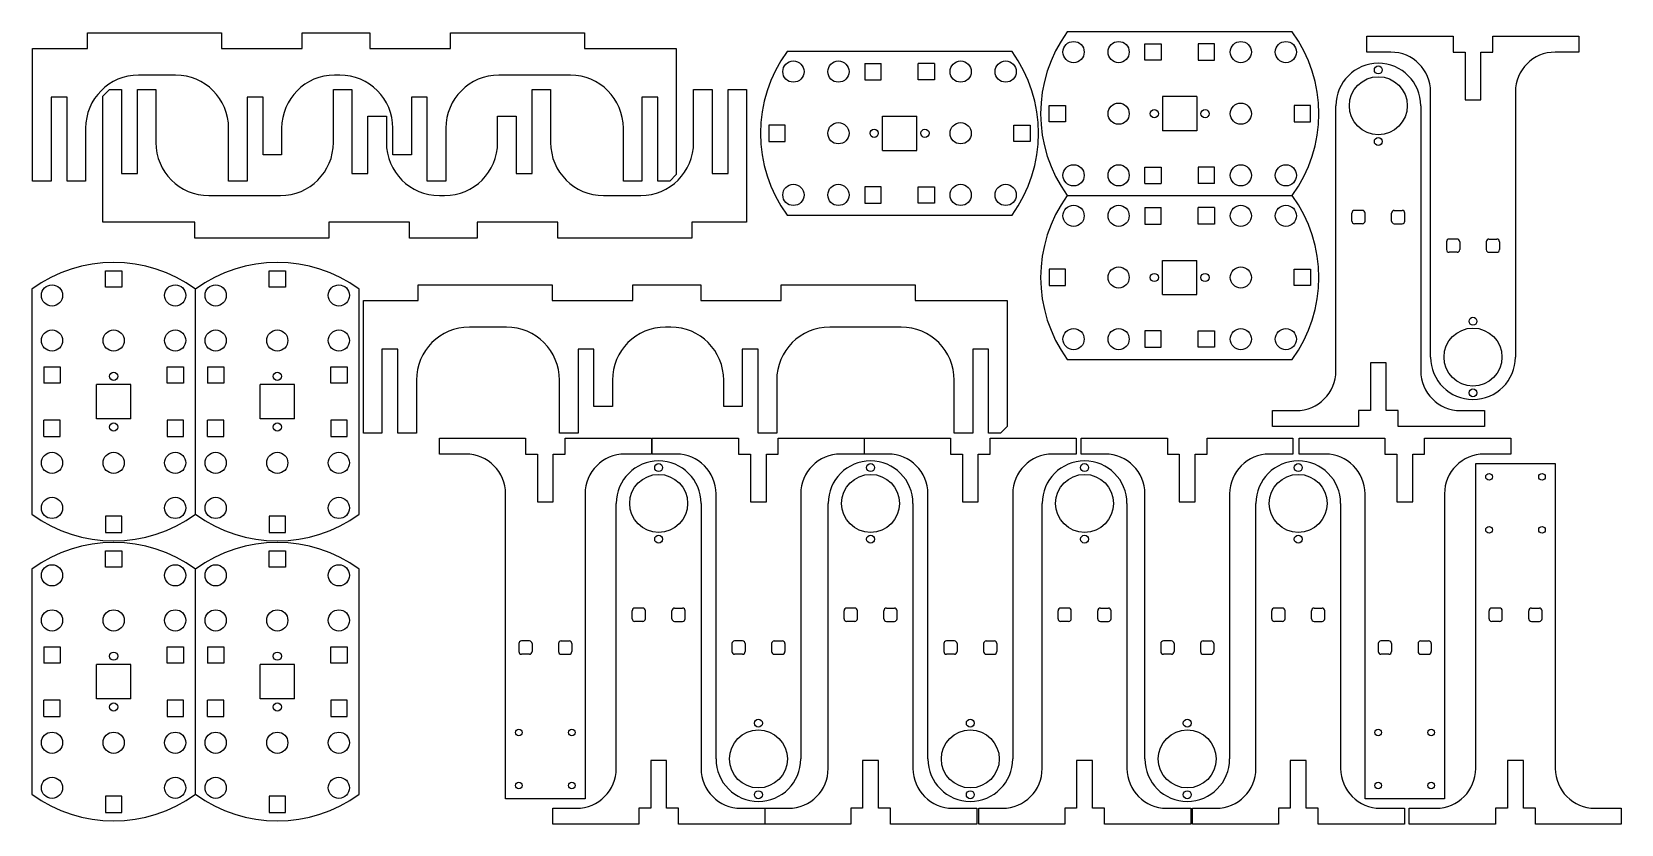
# Model space of a CAD drawing. Extents: x 234 to 834, y -721 to -422.
import ezdxf

# ---------------------------------------------------------------- set-up
doc = ezdxf.new("R2010")
doc.units = 0
doc.layers.add('MODELSKETCH_VISIBLE', color=7, linetype='CONTINUOUS')

msp = doc.modelspace()

# ---------------------------------------------------------------- linework, layer by layer
at = {"layer": 'MODELSKETCH_VISIBLE'}
for p, q in [((255.47, -428.34), (255.47, -422.34)), ((255.47, -422.34), (306.07, -422.34)), ((306.07, -422.34), (306.07, -428.34)), ((336.47, -422.34), (362.07, -422.34)), ((336.47, -428.34), (336.47, -422.34)), ((362.07, -422.34), (362.07, -428.34)), ((392.47, -422.34), (443.07, -422.34)), ((392.47, -428.34), (392.47, -422.34)), ((443.07, -422.34), (443.07, -428.34)), ((710.25, -421.99), (625.35, -421.99)), ((738.41, -423.66), (771.01, -423.66)), ((738.41, -429.66), (738.41, -423.66)), ((771.01, -423.66), (771.01, -429.66)), ((786.01, -423.66), (818.41, -423.66)), ((786.01, -429.66), (786.01, -423.66)), ((818.41, -423.66), (818.41, -429.66)), ((234.77, -428.34), (255.47, -428.34)), ((234.77, -478.34), (234.77, -428.34)), ((306.07, -428.34), (336.47, -428.34)), ((362.07, -428.34), (392.47, -428.34)), ((443.07, -428.34), (477.77, -428.34)), ((477.77, -428.34), (477.77, -475.84)), ((604.49, -429.36), (519.58, -429.36)), ((654.64, -426.54), (660.8, -426.54)), ((654.64, -432.71), (654.64, -426.54)), ((660.8, -426.54), (660.8, -432.71)), ((674.8, -426.54), (674.8, -432.71)), ((680.97, -426.54), (674.8, -426.54)), ((680.97, -432.71), (680.97, -426.54)), ((747.51, -429.66), (738.41, -429.66)), ((771.01, -429.66), (775.51, -429.66)), ((775.51, -429.66), (775.51, -447.66)), ((781.51, -429.66), (786.01, -429.66)), ((781.51, -447.66), (781.51, -429.66)), ((818.41, -429.66), (809.51, -429.66)), ((548.87, -433.91), (555.04, -433.91)), ((548.87, -433.91), (548.87, -440.08)), ((555.04, -440.08), (555.04, -433.91)), ((569.04, -440.08), (569.04, -433.91)), ((575.2, -433.91), (569.04, -433.91)), ((575.2, -433.91), (575.2, -440.08)), ((660.8, -432.71), (654.64, -432.71)), ((674.8, -432.71), (680.97, -432.71)), ((261.31, -446.27), (263.81, -443.77)), ((263.81, -443.77), (268.31, -443.77)), ((268.31, -443.77), (268.31, -475.47)), ((274.31, -443.77), (281.31, -443.77)), ((274.31, -475.47), (274.31, -443.77)), ((288.77, -438.34), (274.77, -438.34)), ((281.31, -443.77), (281.31, -463.77)), ((348.31, -443.77), (355.31, -443.77)), ((348.31, -463.77), (348.31, -443.77)), ((350.77, -438.34), (348.77, -438.34)), ((355.31, -443.77), (355.31, -475.47)), ((437.77, -438.34), (410.77, -438.34)), ((423.31, -443.77), (430.31, -443.77)), ((423.31, -475.47), (423.31, -443.77)), ((430.31, -443.77), (430.31, -463.77)), ((484.31, -443.77), (491.31, -443.77)), ((484.31, -463.77), (484.31, -443.77)), ((491.31, -443.77), (491.31, -475.47)), ((497.31, -443.77), (504.31, -443.77)), ((497.31, -475.47), (497.31, -443.77)), ((504.31, -443.77), (504.31, -493.77)), ((548.87, -440.08), (555.04, -440.08)), ((575.2, -440.08), (569.04, -440.08)), ((241.77, -446.64), (241.77, -478.34)), ((247.77, -446.64), (241.77, -446.64)), ((247.77, -478.34), (247.77, -446.64)), ((261.31, -493.77), (261.31, -446.27)), ((315.77, -446.64), (315.77, -478.34)), ((321.77, -446.64), (315.77, -446.64)), ((321.77, -468.34), (321.77, -446.64)), ((383.77, -446.64), (377.77, -446.64)), ((377.77, -446.64), (377.77, -468.34)), ((383.77, -478.34), (383.77, -446.64)), ((464.77, -446.64), (464.77, -478.34)), ((470.77, -446.64), (464.77, -446.64)), ((470.77, -478.34), (470.77, -446.64)), ((618.47, -449.8), (624.64, -449.8)), ((618.47, -455.96), (618.47, -449.8)), ((624.64, -449.8), (624.64, -455.96)), ((674.27, -446.41), (661.33, -446.41)), ((661.33, -446.41), (661.33, -459.35)), ((674.27, -446.41), (674.27, -459.35)), ((717.13, -449.8), (710.97, -449.8)), ((710.97, -449.8), (710.97, -455.96)), ((717.13, -455.96), (717.13, -449.8)), ((726.77, -549.86), (726.77, -449.86)), ((758.77, -449.86), (758.77, -549.86)), ((762.51, -544.66), (762.51, -444.66)), ((775.51, -447.66), (781.51, -447.66)), ((794.51, -444.66), (794.51, -544.66)), ((361.31, -453.77), (368.31, -453.77)), ((361.31, -475.47), (361.31, -453.77)), ((368.31, -453.77), (368.31, -463.77)), ((410.31, -453.77), (417.31, -453.77)), ((410.31, -463.77), (410.31, -453.77)), ((417.31, -453.77), (417.31, -475.47)), ((555.56, -453.78), (568.51, -453.78)), ((555.56, -466.72), (555.56, -453.78)), ((568.51, -466.72), (568.51, -453.78)), ((624.64, -455.96), (618.47, -455.96)), ((710.97, -455.96), (717.13, -455.96)), ((254.77, -458.34), (254.77, -478.34)), ((308.77, -478.34), (308.77, -458.34)), ((328.77, -458.34), (328.77, -468.34)), ((370.77, -468.34), (370.77, -458.34)), ((390.77, -458.34), (390.77, -478.34)), ((457.77, -478.34), (457.77, -458.34)), ((518.87, -457.17), (512.71, -457.17)), ((512.71, -457.17), (512.71, -463.33)), ((518.87, -463.33), (518.87, -457.17)), ((605.2, -463.33), (605.2, -457.17)), ((605.2, -457.17), (611.36, -457.17)), ((611.36, -457.17), (611.36, -463.33)), ((674.27, -459.35), (661.33, -459.35)), ((512.71, -463.33), (518.87, -463.33)), ((555.56, -466.72), (568.51, -466.72)), ((611.36, -463.33), (605.2, -463.33)), ((328.77, -468.34), (321.77, -468.34)), ((377.77, -468.34), (370.77, -468.34)), ((654.64, -473.05), (660.8, -473.05)), ((654.64, -479.22), (654.64, -473.05)), ((660.8, -473.05), (660.8, -479.22)), ((680.97, -473.05), (674.8, -473.05)), ((674.8, -473.05), (674.8, -479.22)), ((680.97, -479.22), (680.97, -473.05)), ((241.77, -478.34), (234.77, -478.34)), ((254.77, -478.34), (247.77, -478.34)), ((268.31, -475.47), (274.31, -475.47)), ((315.77, -478.34), (308.77, -478.34)), ((355.31, -475.47), (361.31, -475.47)), ((390.77, -478.34), (383.77, -478.34)), ((417.31, -475.47), (423.31, -475.47)), ((464.77, -478.34), (457.77, -478.34)), ((475.27, -478.34), (470.77, -478.34)), ((477.77, -475.84), (475.27, -478.34)), ((491.31, -475.47), (497.31, -475.47)), ((654.64, -479.22), (660.8, -479.22)), ((680.97, -479.22), (674.8, -479.22)), ((301.31, -483.77), (328.31, -483.77)), ((388.31, -483.77), (390.31, -483.77)), ((450.31, -483.77), (464.31, -483.77)), ((555.04, -480.42), (548.87, -480.42)), ((548.87, -480.42), (548.87, -486.59)), ((555.04, -486.59), (555.04, -480.42)), ((569.04, -480.42), (575.2, -480.42)), ((569.04, -486.59), (569.04, -480.42)), ((575.2, -480.42), (575.2, -486.59)), ((625.35, -483.77), (710.25, -483.77)), ((519.58, -491.14), (604.49, -491.14)), ((548.87, -486.59), (555.04, -486.59)), ((575.2, -486.59), (569.04, -486.59)), ((654.64, -488.32), (654.64, -494.49)), ((654.64, -488.32), (660.8, -488.32)), ((660.8, -494.49), (660.8, -488.32)), ((680.97, -488.32), (674.8, -488.32)), ((674.8, -494.49), (674.8, -488.32)), ((680.97, -488.32), (680.97, -494.49)), ((732.77, -493.36), (732.77, -490.36)), ((736.77, -489.36), (733.77, -489.36)), ((737.77, -493.36), (737.77, -490.36)), ((747.77, -493.36), (747.77, -490.36)), ((748.77, -489.36), (751.77, -489.36)), ((752.77, -493.36), (752.77, -490.36)), ((296.01, -493.77), (261.31, -493.77)), ((296.01, -499.77), (296.01, -493.77)), ((346.61, -493.77), (346.61, -499.77)), ((377.01, -493.77), (346.61, -493.77)), ((377.01, -499.77), (377.01, -493.77)), ((402.61, -493.77), (402.61, -499.77)), ((433.01, -493.77), (402.61, -493.77)), ((433.01, -499.77), (433.01, -493.77)), ((483.61, -493.77), (483.61, -499.77)), ((504.31, -493.77), (483.61, -493.77)), ((654.64, -494.49), (660.8, -494.49)), ((680.97, -494.49), (674.8, -494.49)), ((736.77, -494.36), (733.77, -494.36)), ((748.77, -494.36), (751.77, -494.36)), ((346.61, -499.77), (296.01, -499.77)), ((402.61, -499.77), (377.01, -499.77)), ((483.61, -499.77), (433.01, -499.77)), ((768.51, -501.16), (768.51, -504.16)), ((772.51, -500.16), (769.51, -500.16)), ((773.51, -501.16), (773.51, -504.16)), ((783.51, -501.16), (783.51, -504.16)), ((784.51, -500.16), (787.51, -500.16)), ((788.51, -501.16), (788.51, -504.16)), ((661.33, -508.19), (674.27, -508.19)), ((661.33, -521.13), (661.33, -508.19)), ((674.27, -521.13), (674.27, -508.19)), ((772.51, -505.16), (769.51, -505.16)), ((784.51, -505.16), (787.51, -505.16)), ((262.27, -518.34), (262.27, -512.18)), ((262.27, -512.18), (268.43, -512.18)), ((268.43, -512.18), (268.43, -518.34)), ((324.04, -512.18), (330.21, -512.18)), ((324.04, -518.34), (324.04, -512.18)), ((330.21, -512.18), (330.21, -518.34)), ((624.64, -511.58), (618.47, -511.58)), ((618.47, -511.58), (618.47, -517.74)), ((624.64, -517.74), (624.64, -511.58)), ((710.97, -511.58), (717.13, -511.58)), ((710.97, -517.74), (710.97, -511.58)), ((717.13, -511.58), (717.13, -517.74)), ((234.46, -519.05), (234.46, -603.95)), ((268.43, -518.34), (262.27, -518.34)), ((296.24, -603.95), (296.24, -519.05)), ((330.21, -518.34), (324.04, -518.34)), ((358.02, -603.95), (358.02, -519.05)), ((380.36, -523.38), (380.36, -517.38)), ((380.36, -517.38), (430.96, -517.38)), ((430.96, -517.38), (430.96, -523.38)), ((461.36, -517.38), (486.96, -517.38)), ((461.36, -523.38), (461.36, -517.38)), ((486.96, -517.38), (486.96, -523.38)), ((517.36, -517.38), (567.96, -517.38)), ((517.36, -523.38), (517.36, -517.38)), ((567.96, -517.38), (567.96, -523.38)), ((618.47, -517.74), (624.64, -517.74)), ((661.33, -521.13), (674.27, -521.13)), ((717.13, -517.74), (710.97, -517.74)), ((359.66, -523.38), (380.36, -523.38)), ((359.66, -573.38), (359.66, -523.38)), ((430.96, -523.38), (461.36, -523.38)), ((486.96, -523.38), (517.36, -523.38)), ((567.96, -523.38), (602.66, -523.38)), ((602.66, -523.38), (602.66, -570.88)), ((413.66, -533.38), (399.66, -533.38)), ((475.66, -533.38), (473.66, -533.38)), ((562.66, -533.38), (535.66, -533.38)), ((654.64, -534.83), (654.64, -541)), ((660.8, -534.83), (654.64, -534.83)), ((660.8, -541), (660.8, -534.83)), ((674.8, -541), (674.8, -534.83)), ((674.8, -534.83), (680.97, -534.83)), ((680.97, -534.83), (680.97, -541)), ((366.66, -541.68), (366.66, -573.38)), ((372.66, -541.68), (366.66, -541.68)), ((372.66, -573.38), (372.66, -541.68)), ((440.66, -541.68), (440.66, -573.38)), ((446.66, -541.68), (440.66, -541.68)), ((446.66, -563.38), (446.66, -541.68)), ((502.66, -541.68), (502.66, -563.38)), ((508.66, -541.68), (502.66, -541.68)), ((508.66, -573.38), (508.66, -541.68)), ((589.66, -541.68), (589.66, -573.38)), ((595.66, -541.68), (589.66, -541.68)), ((595.66, -573.38), (595.66, -541.68)), ((625.35, -545.55), (710.25, -545.55)), ((654.64, -541), (660.8, -541)), ((680.97, -541), (674.8, -541)), ((239.01, -548.34), (239.01, -554.5)), ((239.01, -548.34), (245.18, -548.34)), ((245.18, -548.34), (245.18, -554.5)), ((285.52, -548.34), (291.69, -548.34)), ((285.52, -554.5), (285.52, -548.34)), ((291.69, -548.34), (291.69, -554.5)), ((300.79, -548.34), (300.79, -554.5)), ((300.79, -548.34), (306.95, -548.34)), ((306.95, -548.34), (306.95, -554.5)), ((347.3, -554.5), (347.3, -548.34)), ((347.3, -548.34), (353.46, -548.34)), ((353.46, -548.34), (353.46, -554.5)), ((745.77, -546.86), (739.77, -546.86)), ((739.77, -546.86), (739.77, -564.86)), ((745.77, -564.86), (745.77, -546.86)), ((245.18, -554.5), (239.01, -554.5)), ((271.82, -555.03), (258.88, -555.03)), ((258.88, -567.97), (258.88, -555.03)), ((271.82, -567.97), (271.82, -555.03)), ((291.69, -554.5), (285.52, -554.5)), ((306.95, -554.5), (300.79, -554.5)), ((333.6, -555.03), (320.66, -555.03)), ((320.66, -567.97), (320.66, -555.03)), ((333.6, -567.97), (333.6, -555.03)), ((353.46, -554.5), (347.3, -554.5)), ((379.66, -553.38), (379.66, -573.38)), ((433.66, -573.38), (433.66, -553.38)), ((453.66, -553.38), (453.66, -563.38)), ((495.66, -563.38), (495.66, -553.38)), ((515.66, -553.38), (515.66, -573.38)), ((582.66, -573.38), (582.66, -553.38)), ((453.66, -563.38), (446.66, -563.38)), ((502.66, -563.38), (495.66, -563.38)), ((239.01, -574.67), (239.01, -568.5)), ((245.18, -568.5), (239.01, -568.5)), ((245.18, -574.67), (245.18, -568.5)), ((271.82, -567.97), (258.88, -567.97)), ((285.52, -568.5), (285.52, -574.67)), ((291.69, -568.5), (285.52, -568.5)), ((291.69, -574.67), (291.69, -568.5)), ((306.95, -568.5), (300.79, -568.5)), ((300.79, -574.67), (300.79, -568.5)), ((306.95, -574.67), (306.95, -568.5)), ((333.6, -567.97), (320.66, -567.97)), ((347.3, -568.5), (347.3, -574.67)), ((353.46, -568.5), (347.3, -568.5)), ((353.46, -574.67), (353.46, -568.5)), ((702.87, -570.86), (702.87, -564.86)), ((702.87, -564.86), (711.77, -564.86)), ((739.77, -564.86), (735.27, -564.86)), ((735.27, -564.86), (735.27, -570.86)), ((750.27, -564.86), (745.77, -564.86)), ((750.27, -570.86), (750.27, -564.86)), ((773.77, -564.86), (782.87, -564.86)), ((782.87, -564.86), (782.87, -570.86)), ((239.01, -574.67), (245.18, -574.67)), ((285.52, -574.67), (291.69, -574.67)), ((300.79, -574.67), (306.95, -574.67)), ((347.3, -574.67), (353.46, -574.67)), ((366.66, -573.38), (359.66, -573.38)), ((379.66, -573.38), (372.66, -573.38)), ((388.41, -575.26), (420.81, -575.26)), ((388.41, -581.26), (388.41, -575.26)), ((420.81, -575.26), (420.81, -581.26)), ((440.66, -573.38), (433.66, -573.38)), ((435.81, -575.26), (468.41, -575.26)), ((435.81, -581.26), (435.81, -575.26)), ((468.41, -575.26), (468.41, -581.26)), ((468.65, -575.26), (501.25, -575.26)), ((468.65, -581.26), (468.65, -575.26)), ((501.25, -575.26), (501.25, -581.26)), ((515.66, -573.38), (508.66, -573.38)), ((516.25, -575.26), (548.65, -575.26)), ((516.25, -581.26), (516.25, -575.26)), ((548.65, -575.26), (548.65, -581.26)), ((548.65, -575.26), (581.25, -575.26)), ((581.25, -575.26), (581.25, -581.26)), ((589.66, -573.38), (582.66, -573.38)), ((600.16, -573.38), (595.66, -573.38)), ((596.25, -575.26), (628.65, -575.26)), ((596.25, -581.26), (596.25, -575.26)), ((602.66, -570.88), (600.16, -573.38)), ((628.65, -575.26), (628.65, -581.26)), ((630.55, -575.26), (663.15, -575.26)), ((630.55, -581.26), (630.55, -575.26)), ((663.15, -575.26), (663.15, -581.26)), ((678.15, -575.26), (710.55, -575.26)), ((678.15, -581.26), (678.15, -575.26)), ((735.27, -570.86), (702.87, -570.86)), ((710.55, -575.26), (710.55, -581.26)), ((712.85, -575.26), (745.25, -575.26)), ((712.85, -581.26), (712.85, -575.26)), ((745.25, -575.26), (745.25, -581.26)), ((782.87, -570.86), (750.27, -570.86)), ((760.25, -575.26), (792.85, -575.26)), ((760.25, -581.26), (760.25, -575.26)), ((792.85, -575.26), (792.85, -581.26)), ((398.31, -581.26), (388.41, -581.26)), ((420.81, -581.26), (425.31, -581.26)), ((425.31, -581.26), (425.31, -599.26)), ((431.31, -581.26), (435.81, -581.26)), ((431.31, -599.26), (431.31, -581.26)), ((468.41, -581.26), (458.31, -581.26)), ((477.75, -581.26), (468.65, -581.26)), ((501.25, -581.26), (505.75, -581.26)), ((505.75, -581.26), (505.75, -599.26)), ((511.75, -581.26), (516.25, -581.26)), ((511.75, -599.26), (511.75, -581.26)), ((548.65, -581.26), (539.75, -581.26)), ((557.75, -581.26), (548.65, -581.26)), ((581.25, -581.26), (585.75, -581.26)), ((585.75, -581.26), (585.75, -599.26)), ((591.75, -581.26), (596.25, -581.26)), ((591.75, -599.26), (591.75, -581.26)), ((628.65, -581.26), (619.75, -581.26)), ((639.65, -581.26), (630.55, -581.26)), ((663.15, -581.26), (667.65, -581.26)), ((667.65, -581.26), (667.65, -599.26)), ((673.65, -581.26), (678.15, -581.26)), ((673.65, -599.26), (673.65, -581.26)), ((710.55, -581.26), (701.65, -581.26)), ((722.75, -581.26), (712.85, -581.26)), ((745.25, -581.26), (749.75, -581.26)), ((749.75, -581.26), (749.75, -599.26)), ((755.75, -581.26), (760.25, -581.26)), ((755.75, -599.26), (755.75, -581.26)), ((792.85, -581.26), (782.75, -581.26)), ((779.56, -584.86), (809.56, -584.86)), ((779.56, -699.86), (779.56, -584.86)), ((809.56, -584.86), (809.56, -699.86)), ((413.31, -711.26), (413.31, -596.26)), ((425.31, -599.26), (431.31, -599.26)), ((443.31, -596.26), (443.31, -711.26)), ((455.1, -699.86), (455.1, -599.86)), ((487.1, -599.86), (487.1, -699.86)), ((492.75, -696.26), (492.75, -596.26)), ((505.75, -599.26), (511.75, -599.26)), ((524.75, -596.26), (524.75, -696.26)), ((535.1, -699.86), (535.1, -599.86)), ((567.1, -599.86), (567.1, -699.86)), ((572.75, -696.26), (572.75, -596.26)), ((585.75, -599.26), (591.75, -599.26)), ((604.75, -596.26), (604.75, -696.26)), ((615.87, -699.86), (615.87, -599.86)), ((647.87, -599.86), (647.87, -699.86)), ((654.65, -696.26), (654.65, -596.26)), ((667.65, -599.26), (673.65, -599.26)), ((686.65, -596.26), (686.65, -696.26)), ((696.55, -699.86), (696.55, -599.86)), ((728.55, -599.86), (728.55, -699.86)), ((737.75, -711.26), (737.75, -596.26)), ((749.75, -599.26), (755.75, -599.26)), ((767.75, -596.26), (767.75, -711.26)), ((268.43, -604.67), (262.27, -604.67)), ((262.27, -604.67), (262.27, -610.83)), ((268.43, -610.83), (268.43, -604.67)), ((324.04, -604.67), (324.04, -610.83)), ((330.21, -604.67), (324.04, -604.67)), ((330.21, -610.83), (330.21, -604.67)), ((262.27, -610.83), (268.43, -610.83)), ((324.04, -610.83), (330.21, -610.83)), ((262.27, -623.91), (262.27, -617.74)), ((262.27, -617.74), (268.43, -617.74)), ((268.43, -617.74), (268.43, -623.91)), ((324.04, -617.74), (330.21, -617.74)), ((324.04, -623.91), (324.04, -617.74)), ((330.21, -617.74), (330.21, -623.91)), ((268.43, -623.91), (262.27, -623.91)), ((330.21, -623.91), (324.04, -623.91)), ((234.46, -624.62), (234.46, -709.52)), ((296.24, -709.52), (296.24, -624.62)), ((358.02, -709.52), (358.02, -624.62)), ((461.1, -643.36), (461.1, -640.36)), ((465.1, -639.36), (462.1, -639.36)), ((466.1, -643.36), (466.1, -640.36)), ((476.1, -643.36), (476.1, -640.36)), ((477.1, -639.36), (480.1, -639.36)), ((481.1, -643.36), (481.1, -640.36)), ((541.1, -643.36), (541.1, -640.36)), ((545.1, -639.36), (542.1, -639.36)), ((546.1, -643.36), (546.1, -640.36)), ((556.1, -643.36), (556.1, -640.36)), ((557.1, -639.36), (560.1, -639.36)), ((561.1, -643.36), (561.1, -640.36)), ((621.87, -643.36), (621.87, -640.36)), ((625.87, -639.36), (622.87, -639.36)), ((626.87, -643.36), (626.87, -640.36)), ((636.87, -643.36), (636.87, -640.36)), ((637.87, -639.36), (640.87, -639.36)), ((641.87, -643.36), (641.87, -640.36)), ((702.55, -643.36), (702.55, -640.36)), ((706.55, -639.36), (703.55, -639.36)), ((707.55, -643.36), (707.55, -640.36)), ((717.55, -643.36), (717.55, -640.36)), ((718.55, -639.36), (721.55, -639.36)), ((722.55, -643.36), (722.55, -640.36)), ((784.56, -643.36), (784.56, -640.36)), ((788.56, -639.36), (785.56, -639.36)), ((789.56, -643.36), (789.56, -640.36)), ((799.56, -643.36), (799.56, -640.36)), ((800.56, -639.36), (803.56, -639.36)), ((804.56, -643.36), (804.56, -640.36)), ((465.1, -644.36), (462.1, -644.36)), ((477.1, -644.36), (480.1, -644.36)), ((545.1, -644.36), (542.1, -644.36)), ((557.1, -644.36), (560.1, -644.36)), ((625.87, -644.36), (622.87, -644.36)), ((637.87, -644.36), (640.87, -644.36)), ((706.55, -644.36), (703.55, -644.36)), ((718.55, -644.36), (721.55, -644.36)), ((788.56, -644.36), (785.56, -644.36)), ((800.56, -644.36), (803.56, -644.36)), ((239.01, -653.91), (245.18, -653.91)), ((239.01, -653.91), (239.01, -660.07)), ((245.18, -653.91), (245.18, -660.07)), ((285.52, -660.07), (285.52, -653.91)), ((285.52, -653.91), (291.69, -653.91)), ((291.69, -653.91), (291.69, -660.07)), ((300.79, -653.91), (300.79, -660.07)), ((300.79, -653.91), (306.95, -653.91)), ((306.95, -653.91), (306.95, -660.07)), ((347.3, -653.91), (353.46, -653.91)), ((347.3, -660.07), (347.3, -653.91)), ((353.46, -653.91), (353.46, -660.07)), ((418.31, -652.76), (418.31, -655.76)), ((422.31, -651.76), (419.31, -651.76)), ((423.31, -652.76), (423.31, -655.76)), ((433.31, -652.76), (433.31, -655.76)), ((434.31, -651.76), (437.31, -651.76)), ((438.31, -652.76), (438.31, -655.76)), ((498.75, -652.76), (498.75, -655.76)), ((502.75, -651.76), (499.75, -651.76)), ((503.75, -652.76), (503.75, -655.76)), ((513.75, -652.76), (513.75, -655.76)), ((514.75, -651.76), (517.75, -651.76)), ((518.75, -652.76), (518.75, -655.76)), ((578.75, -652.76), (578.75, -655.76)), ((582.75, -651.76), (579.75, -651.76)), ((583.75, -652.76), (583.75, -655.76)), ((593.75, -652.76), (593.75, -655.76)), ((594.75, -651.76), (597.75, -651.76)), ((598.75, -652.76), (598.75, -655.76)), ((660.65, -652.76), (660.65, -655.76)), ((664.65, -651.76), (661.65, -651.76)), ((665.65, -652.76), (665.65, -655.76)), ((675.65, -652.76), (675.65, -655.76)), ((676.65, -651.76), (679.65, -651.76)), ((680.65, -652.76), (680.65, -655.76)), ((742.75, -652.76), (742.75, -655.76)), ((746.75, -651.76), (743.75, -651.76)), ((747.75, -652.76), (747.75, -655.76)), ((757.75, -652.76), (757.75, -655.76)), ((758.75, -651.76), (761.75, -651.76)), ((762.75, -652.76), (762.75, -655.76)), ((422.31, -656.76), (419.31, -656.76)), ((434.31, -656.76), (437.31, -656.76)), ((502.75, -656.76), (499.75, -656.76)), ((514.75, -656.76), (517.75, -656.76)), ((582.75, -656.76), (579.75, -656.76)), ((594.75, -656.76), (597.75, -656.76)), ((664.65, -656.76), (661.65, -656.76)), ((676.65, -656.76), (679.65, -656.76)), ((746.75, -656.76), (743.75, -656.76)), ((758.75, -656.76), (761.75, -656.76)), ((245.18, -660.07), (239.01, -660.07)), ((258.88, -673.54), (258.88, -660.6)), ((271.82, -660.6), (258.88, -660.6)), ((271.82, -673.54), (271.82, -660.6)), ((291.69, -660.07), (285.52, -660.07)), ((306.95, -660.07), (300.79, -660.07)), ((320.66, -673.54), (320.66, -660.6)), ((333.6, -660.6), (320.66, -660.6)), ((333.6, -673.54), (333.6, -660.6)), ((353.46, -660.07), (347.3, -660.07)), ((239.01, -680.24), (239.01, -674.07)), ((245.18, -674.07), (239.01, -674.07)), ((245.18, -680.24), (245.18, -674.07)), ((271.82, -673.54), (258.88, -673.54)), ((285.52, -674.07), (285.52, -680.24)), ((291.69, -674.07), (285.52, -674.07)), ((291.69, -680.24), (291.69, -674.07)), ((300.79, -680.24), (300.79, -674.07)), ((306.95, -674.07), (300.79, -674.07)), ((306.95, -680.24), (306.95, -674.07)), ((333.6, -673.54), (320.66, -673.54)), ((353.46, -674.07), (347.3, -674.07)), ((347.3, -674.07), (347.3, -680.24)), ((353.46, -680.24), (353.46, -674.07)), ((239.01, -680.24), (245.18, -680.24)), ((285.52, -680.24), (291.69, -680.24)), ((300.79, -680.24), (306.95, -680.24)), ((347.3, -680.24), (353.46, -680.24)), ((468.1, -696.86), (468.1, -714.86)), ((474.1, -696.86), (468.1, -696.86)), ((474.1, -714.86), (474.1, -696.86)), ((548.1, -696.86), (548.1, -714.86)), ((554.1, -696.86), (548.1, -696.86)), ((554.1, -714.86), (554.1, -696.86)), ((628.87, -696.86), (628.87, -714.86)), ((634.87, -696.86), (628.87, -696.86)), ((634.87, -714.86), (634.87, -696.86)), ((709.55, -696.86), (709.55, -714.86)), ((715.55, -696.86), (709.55, -696.86)), ((715.55, -714.86), (715.55, -696.86)), ((791.56, -696.86), (791.56, -714.86)), ((797.56, -696.86), (791.56, -696.86)), ((797.56, -714.86), (797.56, -696.86)), ((268.43, -710.24), (262.27, -710.24)), ((262.27, -710.24), (262.27, -716.4)), ((268.43, -716.4), (268.43, -710.24)), ((330.21, -710.24), (324.04, -710.24)), ((324.04, -710.24), (324.04, -716.4)), ((330.21, -716.4), (330.21, -710.24)), ((443.31, -711.26), (413.31, -711.26)), ((767.75, -711.26), (737.75, -711.26)), ((262.27, -716.4), (268.43, -716.4)), ((324.04, -716.4), (330.21, -716.4)), ((431.2, -714.86), (440.1, -714.86)), ((431.2, -720.86), (431.2, -714.86)), ((463.6, -714.86), (463.6, -720.86)), ((468.1, -714.86), (463.6, -714.86)), ((478.6, -714.86), (474.1, -714.86)), ((478.6, -720.86), (478.6, -714.86)), ((502.1, -714.86), (511.2, -714.86)), ((511.2, -714.86), (511.2, -720.86)), ((511.2, -714.86), (520.1, -714.86)), ((543.6, -714.86), (543.6, -720.86)), ((548.1, -714.86), (543.6, -714.86)), ((558.6, -714.86), (554.1, -714.86)), ((558.6, -720.86), (558.6, -714.86)), ((582.1, -714.86), (591.2, -714.86)), ((591.2, -714.86), (591.2, -720.86)), ((591.97, -714.86), (600.87, -714.86)), ((591.97, -720.86), (591.97, -714.86)), ((624.37, -714.86), (624.37, -720.86)), ((628.87, -714.86), (624.37, -714.86)), ((639.37, -714.86), (634.87, -714.86)), ((639.37, -720.86), (639.37, -714.86)), ((662.87, -714.86), (671.97, -714.86)), ((671.97, -714.86), (671.97, -720.86)), ((672.65, -714.86), (681.55, -714.86)), ((672.65, -720.86), (672.65, -714.86)), ((705.05, -714.86), (705.05, -720.86)), ((709.55, -714.86), (705.05, -714.86)), ((720.05, -714.86), (715.55, -714.86)), ((720.05, -720.86), (720.05, -714.86)), ((743.55, -714.86), (752.65, -714.86)), ((752.65, -714.86), (752.65, -720.86)), ((754.46, -714.86), (764.56, -714.86)), ((754.46, -720.86), (754.46, -714.86)), ((787.06, -714.86), (787.06, -720.86)), ((791.56, -714.86), (787.06, -714.86)), ((802.06, -714.86), (797.56, -714.86)), ((802.06, -720.86), (802.06, -714.86)), ((824.56, -714.86), (834.46, -714.86)), ((834.46, -714.86), (834.46, -720.86)), ((463.6, -720.86), (431.2, -720.86)), ((511.2, -720.86), (478.6, -720.86)), ((543.6, -720.86), (511.2, -720.86)), ((591.2, -720.86), (558.6, -720.86)), ((624.37, -720.86), (591.97, -720.86)), ((671.97, -720.86), (639.37, -720.86)), ((705.05, -720.86), (672.65, -720.86)), ((752.65, -720.86), (720.05, -720.86)), ((787.06, -720.86), (754.46, -720.86)), ((834.46, -720.86), (802.06, -720.86))]:
    msp.add_line(p, q, dxfattribs=at)
for centre, radius in [((627.73, -429.63), 4), ((644.73, -429.63), 4), ((690.87, -429.63), 4), ((707.87, -429.63), 4), ((521.97, -437), 4), ((538.97, -437), 4), ((585.1, -437), 4), ((602.1, -437), 4), ((742.77, -436.36), 1.5), ((742.77, -449.86), 10.93), ((644.73, -452.88), 4), ((690.87, -452.88), 4), ((658.23, -452.88), 1.55), ((677.37, -452.88), 1.55), ((538.97, -460.25), 4), ((552.46, -460.25), 1.55), ((571.61, -460.25), 1.55), ((585.1, -460.25), 4), ((742.77, -463.36), 1.5), ((627.73, -476.14), 4), ((644.73, -476.14), 4), ((690.87, -476.14), 4), ((707.87, -476.14), 4), ((521.97, -483.51), 4), ((538.97, -483.51), 4), ((585.1, -483.51), 4), ((602.1, -483.51), 4), ((627.73, -491.4), 4), ((644.73, -491.4), 4), ((690.87, -491.4), 4), ((707.87, -491.4), 4), ((644.73, -514.66), 4), ((658.23, -514.66), 1.55), ((677.37, -514.66), 1.55), ((690.87, -514.66), 4), ((242.09, -521.43), 4), ((288.6, -521.43), 4), ((303.87, -521.43), 4), ((350.38, -521.43), 4), ((627.73, -537.91), 4), ((644.73, -537.91), 4), ((690.87, -537.91), 4), ((707.87, -537.91), 4), ((778.51, -544.66), 10.93), ((778.51, -531.16), 1.5), ((242.09, -538.43), 4), ((265.35, -538.43), 4), ((288.6, -538.43), 4), ((303.87, -538.43), 4), ((327.13, -538.43), 4), ((350.38, -538.43), 4), ((265.35, -551.93), 1.55), ((327.13, -551.93), 1.55), ((778.51, -558.16), 1.5), ((265.35, -571.07), 1.55), ((327.13, -571.07), 1.55), ((242.09, -584.57), 4), ((265.35, -584.57), 4), ((288.6, -584.57), 4), ((303.87, -584.57), 4), ((327.13, -584.57), 4), ((350.38, -584.57), 4), ((471.1, -586.36), 1.5), ((551.1, -586.36), 1.5), ((631.87, -586.36), 1.5), ((712.55, -586.36), 1.5), ((471.1, -599.86), 10.93), ((551.1, -599.86), 10.93), ((631.87, -599.86), 10.93), ((712.55, -599.86), 10.93), ((784.56, -589.86), 1.25), ((804.56, -589.86), 1.25), ((242.09, -601.57), 4), ((288.6, -601.57), 4), ((303.87, -601.57), 4), ((350.38, -601.57), 4), ((471.1, -613.36), 1.5), ((551.1, -613.36), 1.5), ((631.87, -613.36), 1.5), ((712.55, -613.36), 1.5), ((784.56, -609.86), 1.25), ((804.56, -609.86), 1.25), ((242.09, -627), 4), ((288.6, -627), 4), ((303.87, -627), 4), ((350.38, -627), 4), ((242.09, -644), 4), ((265.35, -644), 4), ((288.6, -644), 4), ((303.87, -644), 4), ((327.13, -644), 4), ((350.38, -644), 4), ((265.35, -657.5), 1.55), ((327.13, -657.5), 1.55), ((265.35, -676.64), 1.55), ((327.13, -676.64), 1.55), ((508.75, -682.76), 1.5), ((588.75, -682.76), 1.5), ((670.65, -682.76), 1.5), ((242.09, -690.14), 4), ((265.35, -690.14), 4), ((288.6, -690.14), 4), ((303.87, -690.14), 4), ((327.13, -690.14), 4), ((350.38, -690.14), 4), ((418.31, -686.26), 1.25), ((438.31, -686.26), 1.25), ((508.75, -696.26), 10.93), ((588.75, -696.26), 10.93), ((670.65, -696.26), 10.93), ((742.75, -686.26), 1.25), ((762.75, -686.26), 1.25), ((242.09, -707.14), 4), ((288.6, -707.14), 4), ((303.87, -707.14), 4), ((350.38, -707.14), 4), ((418.31, -706.26), 1.25), ((438.31, -706.26), 1.25), ((742.75, -706.26), 1.25), ((762.75, -706.26), 1.25), ((508.75, -709.76), 1.5), ((588.75, -709.76), 1.5), ((670.65, -709.76), 1.5)]:
    msp.add_circle(centre, radius, dxfattribs=at)
for centre, radius, start, end in [((667.8, -452.88), 52.5, 143.95903, 216.04097), ((667.8, -452.88), 52.5, 323.95903, 36.04097), ((562.04, -460.25), 52.5, 143.95903, 216.04097), ((562.04, -460.25), 52.5, 323.95903, 36.04097), ((747.51, -444.66), 15, 0, 90), ((809.51, -444.66), 15, 90, 180), ((742.77, -449.86), 16, 0, 180), ((274.77, -458.34), 20, 90, 180), ((288.77, -458.34), 20, 0, 90), ((348.77, -458.34), 20, 90, 180), ((350.77, -458.34), 20, 0, 90), ((410.77, -458.34), 20, 90, 180), ((437.77, -458.34), 20, 0, 90), ((301.31, -463.77), 20, 180, 270), ((328.31, -463.77), 20, 270, 0), ((388.31, -463.77), 20, 180, 270), ((390.31, -463.77), 20, 270, 0), ((450.31, -463.77), 20, 180, 270), ((464.31, -463.77), 20, 270, 0), ((667.8, -514.66), 52.5, 143.95903, 216.04097), ((667.8, -514.66), 52.5, 323.95903, 36.04097), ((733.77, -490.36), 1, 90, 180), ((736.77, -490.36), 1, 0, 90), ((748.77, -490.36), 1, 90, 180), ((751.77, -490.36), 1, 0, 90), ((733.77, -493.36), 1, 180, 270), ((736.77, -493.36), 1, 270, 0), ((748.77, -493.36), 1, 180, 270), ((751.77, -493.36), 1, 270, 0), ((769.51, -501.16), 1, 90, 180), ((772.51, -501.16), 1, 0, 90), ((784.51, -501.16), 1, 90, 180), ((787.51, -501.16), 1, 0, 90), ((265.35, -561.5), 52.5, 53.95903, 126.04097), ((327.13, -561.5), 52.5, 53.95903, 126.04097), ((769.51, -504.16), 1, 180, 270), ((772.51, -504.16), 1, 270, 0), ((784.51, -504.16), 1, 180, 270), ((787.51, -504.16), 1, 270, 0), ((399.66, -553.38), 20, 90, 180), ((413.66, -553.38), 20, 0, 90), ((473.66, -553.38), 20, 90, 180), ((475.66, -553.38), 20, 0, 90), ((535.66, -553.38), 20, 90, 180), ((562.66, -553.38), 20, 0, 90), ((778.51, -544.66), 16, 180, 0), ((711.77, -549.86), 15, 270, 0), ((773.77, -549.86), 15, 180, 270), ((398.31, -596.26), 15, 0, 90), ((458.31, -596.26), 15, 90, 180), ((477.75, -596.26), 15, 0, 90), ((539.75, -596.26), 15, 90, 180), ((557.75, -596.26), 15, 0, 90), ((619.75, -596.26), 15, 90, 180), ((639.65, -596.26), 15, 0, 90), ((701.65, -596.26), 15, 90, 180), ((722.75, -596.26), 15, 0, 90), ((782.75, -596.26), 15, 90, 180), ((471.1, -599.86), 16, 0, 180), ((551.1, -599.86), 16, 0, 180), ((631.87, -599.86), 16, 0, 180), ((712.55, -599.86), 16, 0, 180), ((265.35, -561.5), 52.5, 233.95903, 306.04097), ((327.13, -561.5), 52.5, 233.95903, 306.04097), ((265.35, -667.07), 52.5, 53.95903, 126.04097), ((327.13, -667.07), 52.5, 53.95903, 126.04097), ((462.1, -640.36), 1, 90, 180), ((465.1, -640.36), 1, 0, 90), ((477.1, -640.36), 1, 90, 180), ((480.1, -640.36), 1, 0, 90), ((542.1, -640.36), 1, 90, 180), ((545.1, -640.36), 1, 0, 90), ((557.1, -640.36), 1, 90, 180), ((560.1, -640.36), 1, 0, 90), ((622.87, -640.36), 1, 90, 180), ((625.87, -640.36), 1, 0, 90), ((637.87, -640.36), 1, 90, 180), ((640.87, -640.36), 1, 0, 90), ((703.55, -640.36), 1, 90, 180), ((706.55, -640.36), 1, 0, 90), ((718.55, -640.36), 1, 90, 180), ((721.55, -640.36), 1, 0, 90), ((785.56, -640.36), 1, 90, 180), ((788.56, -640.36), 1, 0, 90), ((800.56, -640.36), 1, 90, 180), ((803.56, -640.36), 1, 0, 90), ((462.1, -643.36), 1, 180, 270), ((465.1, -643.36), 1, 270, 0), ((477.1, -643.36), 1, 180, 270), ((480.1, -643.36), 1, 270, 0), ((542.1, -643.36), 1, 180, 270), ((545.1, -643.36), 1, 270, 0), ((557.1, -643.36), 1, 180, 270), ((560.1, -643.36), 1, 270, 0), ((622.87, -643.36), 1, 180, 270), ((625.87, -643.36), 1, 270, 0), ((637.87, -643.36), 1, 180, 270), ((640.87, -643.36), 1, 270, 0), ((703.55, -643.36), 1, 180, 270), ((706.55, -643.36), 1, 270, 0), ((718.55, -643.36), 1, 180, 270), ((721.55, -643.36), 1, 270, 0), ((785.56, -643.36), 1, 180, 270), ((788.56, -643.36), 1, 270, 0), ((800.56, -643.36), 1, 180, 270), ((803.56, -643.36), 1, 270, 0), ((419.31, -652.76), 1, 90, 180), ((422.31, -652.76), 1, 0, 90), ((434.31, -652.76), 1, 90, 180), ((437.31, -652.76), 1, 0, 90), ((499.75, -652.76), 1, 90, 180), ((502.75, -652.76), 1, 0, 90), ((514.75, -652.76), 1, 90, 180), ((517.75, -652.76), 1, 0, 90), ((579.75, -652.76), 1, 90, 180), ((582.75, -652.76), 1, 0, 90), ((594.75, -652.76), 1, 90, 180), ((597.75, -652.76), 1, 0, 90), ((661.65, -652.76), 1, 90, 180), ((664.65, -652.76), 1, 0, 90), ((676.65, -652.76), 1, 90, 180), ((679.65, -652.76), 1, 0, 90), ((743.75, -652.76), 1, 90, 180), ((746.75, -652.76), 1, 0, 90), ((758.75, -652.76), 1, 90, 180), ((761.75, -652.76), 1, 0, 90), ((419.31, -655.76), 1, 180, 270), ((422.31, -655.76), 1, 270, 0), ((434.31, -655.76), 1, 180, 270), ((437.31, -655.76), 1, 270, 0), ((499.75, -655.76), 1, 180, 270), ((502.75, -655.76), 1, 270, 0), ((514.75, -655.76), 1, 180, 270), ((517.75, -655.76), 1, 270, 0), ((579.75, -655.76), 1, 180, 270), ((582.75, -655.76), 1, 270, 0), ((594.75, -655.76), 1, 180, 270), ((597.75, -655.76), 1, 270, 0), ((661.65, -655.76), 1, 180, 270), ((664.65, -655.76), 1, 270, 0), ((676.65, -655.76), 1, 180, 270), ((679.65, -655.76), 1, 270, 0), ((743.75, -655.76), 1, 180, 270), ((746.75, -655.76), 1, 270, 0), ((758.75, -655.76), 1, 180, 270), ((761.75, -655.76), 1, 270, 0), ((440.1, -699.86), 15, 270, 0), ((502.1, -699.86), 15, 180, 270), ((508.75, -696.26), 16, 180, 0), ((520.1, -699.86), 15, 270, 0), ((582.1, -699.86), 15, 180, 270), ((588.75, -696.26), 16, 180, 0), ((600.87, -699.86), 15, 270, 0), ((662.87, -699.86), 15, 180, 270), ((670.65, -696.26), 16, 180, 0), ((681.55, -699.86), 15, 270, 0), ((743.55, -699.86), 15, 180, 270), ((764.56, -699.86), 15, 270, 0), ((824.56, -699.86), 15, 180, 270), ((265.35, -667.07), 52.5, 233.95903, 306.04097), ((327.13, -667.07), 52.5, 233.95903, 306.04097)]:
    msp.add_arc(centre, radius, start, end, dxfattribs=at)

doc.saveas('drawing.dxf')
